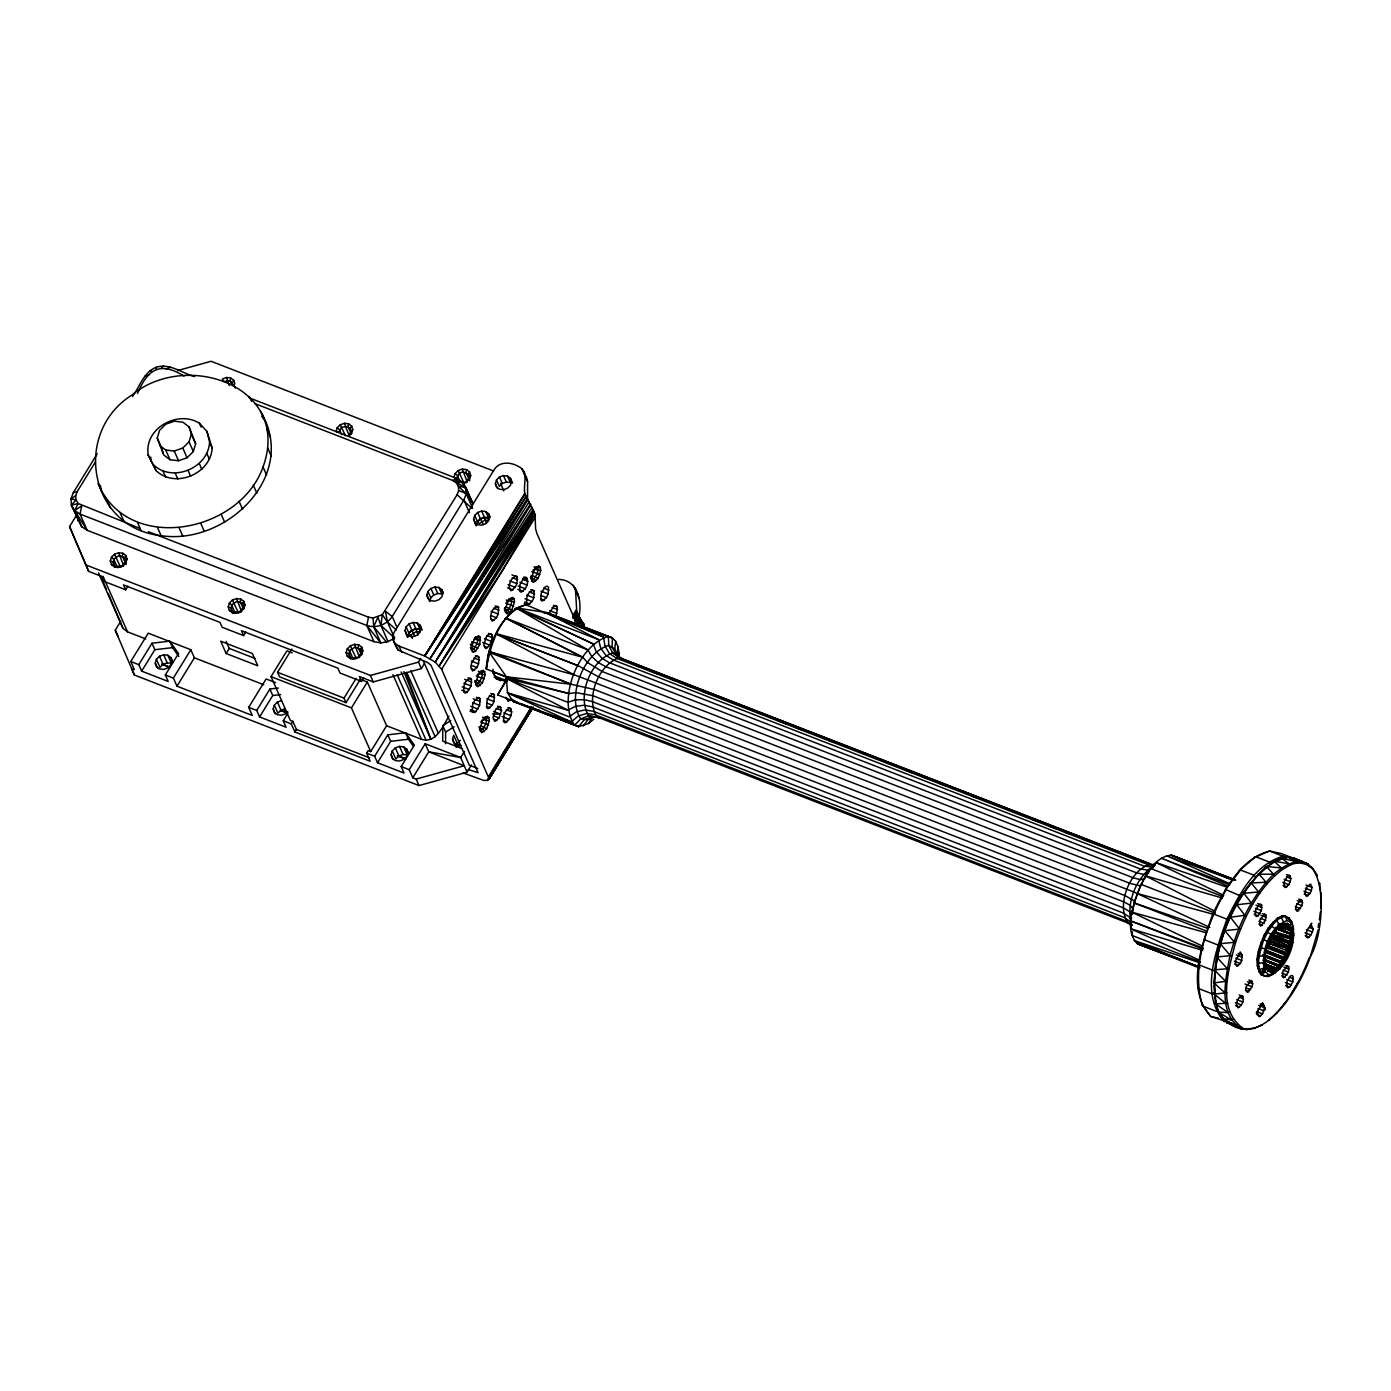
<?xml version="1.0" encoding="UTF-8"?>
<svg xmlns="http://www.w3.org/2000/svg" width="1391" height="1391" viewBox="0 0 1391 1391"><rect width="100%" height="100%" fill="white"/><g stroke="black" fill="none" stroke-linecap="round" stroke-linejoin="round"><path stroke-width="1.5" d="M148.246 455.031C143.69 428.602 177.7 409.563 199.4 423.212L206.946 431.436L212.162 447.989C210.806 474.018 174.918 488.902 156.018 470.541L148.246 455.031L156.018 470.541M150.819 460.856L150.819 457.1M450.754 720.625L442.755 725.598L442.703 741.107L461.603 748.445M445.572 743.716L445.624 732.083L442.755 725.598M393.201 640.121L395.34 643.668L398.956 646.033L424.69 656.013L524.703 493.457L526.215 497.317C520.843 488.015 530.667 472.158 518.582 466.559C510.897 461.934 499.543 461.134 494.188 469.636L394.47 631.723C390.68 637.947 394.922 644.711 398.191 650.136L427.541 662.499L430.949 665.159L478.069 772.683L468.193 769.519M524.024 471.601L527.606 481.703L527.554 499.925L524.703 493.457M557.982 579.421C577.543 579.247 582.36 601.016 578.969 616.509L584.081 624.611L581.699 628.176M1288.709 925.067C1284.415 922.389 1292.343 926.51 1285.962 925.38L1287.388 923.468L1282.154 924.441L1276.625 928.84L1268.644 941.811L1265.375 951.479L1271.93 935.847L1275.79 930.127L1283.876 923.659L1287.388 923.468L1290.135 925.398C1296.029 941.69 1287.405 964.589 1271.548 971.961L1268.331 971.231L1265.706 966.797L1268.331 971.231L1271.548 971.961L1274.121 970.344L1274.121 967.614L1276.729 968.727L1279.459 967.145L1282.502 962.259L1281.911 958.886L1265.288 951.114L1284.815 958.364L1287.353 953.357L1286.136 950.227L1268.522 943.394L1269.792 941.185L1289.196 948.558L1291.717 941.394L1291.839 929.292L1290.135 925.398L1286.901 923.85L1283.963 924.685L1287.388 923.468L1290.135 925.398L1289.874 929.866L1291.352 930.37L1279.616 925.763M1267.027 946.245L1267.114 943.585M1232.009 1023.411L1210.761 1016.491C1185.323 988.323 1202.085 944.767 1212.813 913.696C1225.349 888.832 1240.442 858.873 1269.618 851.014L1281.389 853.587L1294.778 858.786L1283.006 856.23L1269.618 851.014L1254.021 857.552M1214.882 997.069L1214.221 985.141M1214.326 981.072C1217.681 936.752 1235.834 887.493 1274.052 862.211M1265.375 967.614L1269.287 969.127L1269.183 970.97L1271.548 971.961L1271.6 968.849L1265.723 966.571M1261.046 1025.515L1262.28 1024.802L1255.099 1027.932L1248.405 1028.94L1240.842 1028.558C1217.455 1012.909 1225.627 978.551 1230.061 955.287C1238.146 925.484 1251.57 896.134 1273.773 874.191C1329.744 826.828 1327.71 927.919 1310.461 956.382C1299.663 989.523 1255.343 1062.55 1218.255 1012.092C1204.276 958.121 1229.887 894.291 1273.982 861.22L1288.935 863.724L1289.787 865.324C1300.202 859.829 1313.295 864.993 1317.207 876.069L1316.773 874.643M1242.372 1027.793C1216.238 1008.405 1228.827 968.588 1235.643 942.211L1220.168 943.689M1289.196 948.558L1268.522 943.394L1268.105 945.584L1287.301 953.044L1289.231 948.384L1287.683 945.584L1270.592 937.604L1271.287 935.708L1290.483 943.168L1291.717 941.394L1291.317 939.012L1271.113 934.161L1288.727 940.994L1290.605 943.428L1289.874 948.558L1287.058 955.652L1282.224 962.52L1279.39 962.52L1263.741 956.434M1132.378 914.426L1133.039 908.966L1130.274 905.332L1124.084 901.994L592.983 695.726L576.048 692.631L568.954 693.553L506.376 676.808L486.276 669.001C487.615 646.12 498.082 621.881 516.791 607.971L546.733 612.579L612.405 637.93L612.092 646.519L615.518 653.944L622.525 659.717M1275.669 972.692L1264.384 976.273C1251.83 966.171 1263.202 947.914 1264.054 935.274L1268.157 928.093L1277.373 918.13L1281.789 916.113L1285.667 916.286L1291.404 921.259C1298.22 941.272 1288.118 968.014 1268.244 976.465L1261.133 974.726C1252.648 963.094 1259.185 947.167 1264.054 935.274C1271.426 929.449 1274.695 917.521 1285.423 916.547L1288.901 917.834L1291.404 921.259L1293.734 929.623M1261.133 974.726L1262.872 975.074L1260.507 973.874L1266.175 968.779L1271.478 971.301L1275.356 970.553L1276.921 968.327L1276.764 965.476L1263.063 960.155M1269.635 939.847L1271.339 934.926M1265.619 967.475L1264.436 960.833L1265.567 948.227L1264.436 960.19L1265.619 967.475L1261.359 973.891L1258.629 971.301L1264.784 971.057L1268.209 974.343M575.439 588.184L576.778 612.196L575.3 620.264L583.959 624.611L581.629 627.776M1271.061 937.395L1271.27 935.917L1290.605 943.428M463.133 772.927L483.825 780.455L487.389 780.386L489.145 778.89L441.66 669.314L435.209 662.064L424.69 656.013L527.415 498.621L526.58 499.265L526.128 496.326L534.996 514.253L535.622 529.049L536.978 533.64L574.222 618.073L579.178 623.29L583.959 624.611L573.666 617.117L576.117 610.04L578.969 616.509L576.778 612.196L572.762 617.152M593.766 719.217L588.428 723.546L578.604 726.624L512.931 701.273L507.489 692.874L506.376 676.808L489.423 652.466L571.092 684.25L594.409 689.519L1125.51 895.804L1134.813 901.264C1130.692 914.391 1126.501 932.77 1137.386 943.811L1199.685 968.014M1275.06 928.736L1270.435 925.137L1269.809 928.875L1268.157 928.093L1267.636 932.161L1263.88 939.812L1260.698 943.237L1261.011 947.967L1258.368 951.427L1259.238 956.017L1257.186 959.199L1258.681 963.372L1257.29 965.98L1259.046 966.432L1257.62 967.319L1259.411 969.475L1263.741 968.24L1262.785 971.022L1265.375 967.145L1264.21 969.753C1261.063 951.861 1268.922 927.084 1287.144 920.581L1290.274 921.746L1292.517 924.841M1291.074 932.857L1291.352 929.188L1292.343 931.97M1229.766 1012.057L1228.044 1012.596L1215.612 1003.902C1209.405 954.035 1230.392 901.038 1266.384 866.454L1281.459 867.949L1282.415 869.479C1258.925 887.215 1245.397 914.965 1235.695 942.055L1234.008 941.742L1224.567 930.353M1319.381 919.816L1320.372 912.009M1320.72 907.923L1320.859 892.639L1321.241 893.822M582.186 627.271L612.405 637.93L615.622 641.251L614.752 649.267L617.795 656.309M1265.549 951.514L1264.819 964.572M612.405 637.93L608.371 636.522C578.552 644.572 556.817 699.517 574.57 725.215L580.725 718.886L588.671 715.878L599.434 717.756L588.671 715.878C576.587 695.709 590.549 660.412 612.666 652.953L621.951 658.639L1151.035 864.141M1275.547 931.344C1279.755 935.082 1292.256 933.517 1291.717 941.394L1288.918 941.238L1291.404 938.89L1274 932.126L1291.317 939.012L1288.727 940.994M1265.74 967.597L1264.784 971.057L1265.219 967.458L1266.975 969.527L1266.175 968.779M1265.462 951.687L1264.436 960.19L1264.732 955.739M1279.39 962.52L1279.755 965.528L1264.384 959.564L1279.755 965.684L1264.263 959.79L1279.668 965.928L1276.764 965.476L1279.459 967.145L1282.224 962.52L1262.889 955.078L1282.346 962.468L1279.459 967.145L1276.921 968.327L1263.48 963.111M1318.112 927.258L1318.738 923.537M615.622 641.251L617.847 646.328L617.256 657.126M1132.552 931.831L1131.926 935.413L1200.277 961.963M1268.957 941.064L1266.21 949.792M578.152 665.715L495.7 633.757L578.152 665.715L599.121 677.156L1130.222 883.441L1140.672 885.893C1146.497 873.131 1155.643 856.786 1171.17 855.117L1235.504 880.068L1171.17 855.117L1233.069 879.46M1289.874 948.558L1269.931 940.664L1289.874 948.558L1287.301 953.044L1289.022 948.801L1269.896 940.907L1270.07 938.734L1287.683 945.584L1290.448 943.828L1271.93 935.847C1274.086 930.37 1282.502 922.007 1286.901 923.85M1131.787 925.05C1125.284 903.872 1135.96 876.626 1154.93 865.254L1147.245 864.35L616.143 658.082L609.328 653.353L604.859 645.807L603.694 637.095L525.815 604.737C499.821 613.257 490.484 644.572 486.276 669.001L488.954 651.197L571.092 684.25L506.376 676.808M122.877 553.253L125.92 555.583L127.033 559.112L125.903 562.903L122.825 565.946L118.635 567.424L114.462 566.937L111.402 564.607L110.289 561.077L111.419 557.287L114.497 554.244L118.687 552.766L122.877 553.253L122.321 555.948L126.094 564.52M230.68 377.987L233.74 380.317L234.853 383.846L233.305 385.133L230.141 380.699L223.777 381.447L222.317 378.978L226.507 377.5L230.68 377.987L230.141 380.699L231.654 384.125M240.782 599.052L243.842 601.381L244.955 604.911L243.825 608.702L240.747 611.744L236.557 613.222L232.384 612.736L229.324 610.406L228.211 606.876L229.341 603.085L232.419 600.043L236.609 598.565L240.782 599.052L240.243 601.747L243.269 608.615M348.602 423.786L351.662 426.115L352.775 429.645L351.627 433.436L348.567 436.478L351.21 430.932L348.063 426.498L341.699 427.246L338.5 432.427L336.031 431.61L337.161 427.819L340.239 424.777L344.429 423.299L348.602 423.786L348.063 426.498L351.088 433.349M358.704 644.85L361.764 647.18L362.877 650.71L361.747 654.5L358.669 657.543L354.479 659.021L350.289 658.534L347.246 656.204L346.133 652.675L347.263 648.884L350.341 645.841L354.531 644.363L358.704 644.85L358.165 647.563L361.191 654.413M254.727 403.546L452.631 480.417L456.196 482.729L458.369 486.276L458.682 490.484L457.117 494.709L382.316 614.718L387.428 621.864L394.575 638.069L388.054 641.634L380.821 642.903L373.953 641.668L366.807 625.481L368.493 617.187L148.368 531.692M457.274 480.921L456.422 478.226L453.953 477.426L455.083 473.618L458.161 470.575L462.351 469.097L466.524 469.602L465.985 472.297L469.758 480.869M471.792 650.918L471.393 647.806L474.07 639.704L478.678 635.965L480.208 637.234L479.773 644.433L475.566 651.284L473.323 652.188L471.062 648.589L473.323 652.188M471.062 685.937L471.462 679.26L470.054 678.078L465.776 681.538L464.072 685.259L463.672 691.918L465.081 693.101L467.167 692.266L471.062 685.937L463.916 683.155M478.556 663.855L478.956 657.178L477.548 656.013L475.461 656.848L471.566 663.177L470.801 666.967L472.592 671.018L476.852 667.558L478.556 663.855L471.41 661.073M475.878 682.233L478.556 674.113L483.164 670.392L484.694 671.662L485.094 674.757L482.416 682.859L477.809 686.598L476.278 685.328L475.253 680.651L476.278 685.328M486.294 637.078L488.484 634.452L490.554 633.618L491.979 634.8L492.344 637.669L489.858 645.181L485.598 648.641L483.807 644.589L486.467 636.869M479.634 705.359L480.034 698.699L478.608 697.517L474.348 700.977L472.644 704.681L472.245 711.357L473.653 712.522L475.739 711.688L479.634 705.359L472.488 702.594M498.187 614.022L498.604 607.345L497.178 606.18L492.918 609.641L491.214 613.344L490.432 617.135L492.223 621.186L496.483 617.726L498.187 614.022L491.04 611.24M480.104 728.188L482.781 720.086L487.389 716.348L488.919 717.617L489.319 720.712L486.641 728.832L482.034 732.553L480.504 731.283L479.46 726.606L480.504 731.283M505.281 609.397L507.958 601.295L512.566 597.556L514.096 598.825L514.496 601.938L511.818 610.04L507.211 613.779L505.681 612.509L504.655 607.832L505.681 612.509M516.896 583.629L517.296 576.952L515.87 575.787L511.61 579.247L509.906 582.951L509.123 586.741L510.914 590.792L515.192 587.332L516.896 583.629L509.749 580.847M493.979 701.499L494.379 694.822L492.97 693.657L488.693 697.117L486.989 700.821L486.589 707.497L487.998 708.662L492.275 705.202L493.979 701.499L486.833 698.717M501.542 710.436L499.073 717.947L494.796 721.407L493.023 717.356L495.492 709.845L499.769 706.385L501.542 710.436L496.187 708.349M527.033 585.055L527.798 581.264L526.024 577.213L523.938 578.047L520.043 584.376L519.643 591.053L521.051 592.218L525.329 588.758L527.033 585.055L519.886 582.273M531.518 577.891L534.196 569.788L538.804 566.05L540.334 567.319L540.734 570.414L538.056 578.517L533.449 582.255L531.918 580.986L530.875 576.309L531.918 580.986M533.831 597.782L534.231 591.105L532.823 589.94L528.563 593.401L526.841 597.104L526.441 603.781L527.867 604.946L532.127 601.486L533.831 597.782L526.685 595.018M510.914 715.652L511.697 711.862L509.906 707.81L505.646 711.27L503.942 714.974L503.525 721.651L504.95 722.833L509.21 719.373L510.914 715.652L503.768 712.888M548.176 593.922L548.576 587.245L547.167 586.08L545.098 586.915L541.203 593.244L540.786 599.921L542.212 601.086L546.472 597.626L548.176 593.922L541.029 591.14M555.044 617.065L556.748 613.361L557.148 606.685L555.739 605.502L553.653 606.337L549.758 612.666M1240.894 954.017L1239.19 954.713L1236.008 959.894L1235.364 963.024L1236.825 966.328L1240.337 963.494L1241.728 960.451L1242.059 954.991L1240.077 951.983L1241.015 954.122M1242.806 1001.972L1243.432 998.86L1241.972 995.539L1238.477 998.373L1237.068 1001.416L1236.443 1004.528L1237.903 1007.849L1241.398 1005.015L1242.806 1001.972L1236.79 999.625M1261.376 910.618L1261.689 905.158L1260.542 904.185L1258.838 904.88L1255.638 910.062L1255.308 915.539L1256.473 916.495L1258.177 915.817L1261.376 910.618L1255.36 908.288M1252.074 986.758L1252.7 983.733L1251.274 980.481L1246.492 986.219L1245.867 989.262L1247.31 992.496L1252.074 986.758L1245.032 984.028M1265.584 920.338L1265.897 915L1264.767 914.061L1259.985 919.799L1259.672 925.119L1260.802 926.076L1265.584 920.338L1260.298 918.286M1265.706 966.797L1264.784 971.057M1263.237 1004.493L1262.611 1003.067L1258.229 1010.283L1257.586 1013.396L1259.046 1016.717L1262.559 1013.883L1264.593 1007.727L1262.611 1003.067L1261.237 1005.31M1290.205 881.668L1290.848 878.538L1289.37 875.217L1287.666 875.913L1284.484 881.094L1284.154 886.571L1285.301 887.545L1288.814 884.693L1290.205 881.668L1284.189 879.321M1288.431 972.153L1288.762 966.815L1287.631 965.876L1282.85 971.596L1282.519 976.934L1283.65 977.89L1288.431 972.153L1283.145 970.101M1301.941 905.715L1302.55 902.672L1301.124 899.438L1296.342 905.176L1295.734 908.219L1297.16 911.453L1301.941 905.715L1296.655 903.663M1292.795 981.872L1293.126 976.395L1291.961 975.439L1290.257 976.117L1287.058 981.316L1286.727 986.775L1287.892 987.749L1289.596 987.054L1292.795 981.872L1286.779 979.542M1311.348 890.536L1311.991 887.406L1310.531 884.085L1307.018 886.936L1305.627 889.979L1304.984 893.092L1306.462 896.413L1309.957 893.561L1311.348 890.536L1305.349 888.188M1312.426 932.04L1313.052 928.927L1311.591 925.606L1308.096 928.44L1306.688 931.483L1306.375 936.943L1307.523 937.917L1309.227 937.221L1312.426 932.04L1306.41 929.692M1272 925.589L1272.695 922.233L1276.642 920.564L1277.373 918.13L1281.233 917.469L1281.789 916.113L1285.667 916.286M1133.474 907.054L1134.361 903.194M510.653 698.612L517.8 702.716L497.7 694.909L505.941 680.199M153.445 464.716C172.345 483.077 208.233 468.193 209.589 442.164L206.946 431.436M97.979 483.39C128.042 554.626 239.652 533.17 263.038 466.993C292.18 386.194 186.411 349.732 131.832 395.079C72.28 432.653 88.92 528.041 161.13 535.674C226.072 545.602 299.152 475.496 260.552 411.406M618.073 656.952L619.03 652.953L617.847 646.328M1198.938 959.964L1130.761 928.788L1131.718 924.789M1310.357 956.625L1318.216 929.779M1279.72 923.972L1287.544 927.015L1289.022 925.119M1287.91 918.077L1288.901 917.834L1290.622 923.085L1291.404 921.259M157.253 438.113L159.565 430.375L165.825 424.185L174.344 421.177L182.864 422.169L189.089 426.898L195.644 443.816L193.332 451.536L187.072 457.743L178.535 460.734L170.015 459.743L163.79 455.013L157.253 438.113L160.678 445.885M114.462 566.937L122.286 565.598L127.033 559.112M159.513 445.294L165.738 450.023L174.258 451.032L182.777 448.024L189.037 441.834L191.349 434.096L189.089 426.898M170.919 657.578L172.032 661.125L170.884 664.915L167.824 667.958L163.634 669.436L159.443 668.932L156.401 666.619L155.288 663.09L156.418 659.299L159.496 656.256L163.686 654.778L167.859 655.265L170.919 657.578L173.058 662.446M232.384 612.736L240.208 611.397L244.955 604.911M285.746 713.757L281.556 715.235L277.365 714.748L274.305 712.418L273.21 708.888L274.34 705.098L277.418 702.055L281.608 700.577M350.289 658.534L358.13 657.195L362.877 650.71M407.528 637.13L405.024 630.488L406.12 626.837L409.076 623.916L413.11 622.49L417.144 622.959L420.082 625.202L422.221 630.053M417.144 622.959L419.995 629.445L415.961 628.958L411.927 630.384L408.971 633.322L407.876 636.974L405.024 630.488M456.422 478.226L459.621 473.044L462.803 471.914L468.298 474.053L469.81 477.478M441.886 589.732L442.964 593.14L441.869 596.791L438.913 599.73L434.879 601.138L430.845 600.669L427.906 598.443L426.846 595.035L427.924 591.384L430.897 588.445L434.931 587.037L438.947 587.506L441.886 589.732L443.312 592.983M438.947 587.506L441.799 593.974L437.782 593.505L433.749 594.931L430.793 597.852L429.697 601.521L426.846 595.035M462.768 483.042L465.95 481.929L470.697 475.444L469.584 471.914L466.524 469.602M465.95 481.929L469.549 479.234L470.697 475.444M406.763 749.193L407.859 752.722L406.728 756.513L403.651 759.556L399.478 761.033L395.287 760.547L392.227 758.217L391.132 754.687L392.262 750.897L395.34 747.854L399.513 746.376L403.703 746.863L406.763 749.193L408.189 752.427M476.07 525.694L473.583 519.052L474.679 515.4L477.635 512.462L481.669 511.053L485.685 511.523L488.624 513.748L490.067 517M485.685 511.523L488.554 517.991L484.52 517.522L480.486 518.947L477.53 521.868L476.435 525.537L473.583 519.052M510.445 478.295L511.505 481.703L510.427 485.355L507.454 488.293L503.42 489.702L499.404 489.232L496.465 487.006L495.387 483.599L496.483 479.947L499.439 477.009L503.472 475.6L507.506 476.07L510.445 478.295L512.584 483.164M460.908 745.35L456.735 744.863L453.675 742.551L452.562 739.021L453.692 735.213L457.274 743.316L456.126 747.106M456.439 747.071L457.535 743.42L458.96 746.654M1278.155 923.902L1288.64 929.518L1290.448 927.536L1282.728 924.58L1290.448 927.536L1291.839 929.292L1292.378 934.787L1291.283 938.403L1274 931.692M1289.144 948.123L1290.448 943.828L1271.113 936.473L1270.592 937.604L1290.448 943.828M1265.219 955.234L1282.502 961.946L1284.815 958.364L1265.619 950.766L1269.687 941.429L1289.022 948.801L1286.136 950.227M1203.059 949.027L1130.692 920.929L1131.665 917.817M580.534 627.063L582.586 623.707L574.518 620.577L583.368 624.229L577.23 621.638L578.812 620.786L577.63 613.9L580.36 619.204L576.778 612.196M1206.258 930.962L1133.891 902.846L1140.95 884.311L1215.334 913.192M1134.813 901.264L1139.838 887.771M1269.27 942.837L1270.47 939.203M1265.045 967.354L1262.785 971.022M1222.48 898.064L1145.575 875.878L1140.672 885.893M97.196 453.831L73.323 492.657L70.976 498.952L71.428 505.229L81.739 526.754L87.181 530.301L373.953 641.668M140.3 528.545L78.157 503.49L76.001 499.943L75.67 495.718L77.253 491.51L95.44 461.916M75.67 495.718L70.976 498.952L76.001 499.943L71.428 505.229L74.627 510.549L80.052 514.096L366.807 625.481C376.161 628.61 386.75 624.611 392.227 616.526L463.899 500.03L466.246 493.735L465.794 487.459L462.594 482.155L457.17 478.591L249.163 397.791M1201.824 945.776L1131.752 912.148L1133.039 908.966M1276.19 929.327L1273.86 932.318L1273.86 931.292M1269.774 1019.62L1268.644 1020.281C1287.683 1003.833 1300.098 981.159 1309.14 957.999M1283.476 962.033L1282.328 961.077L1284.815 958.364L1265.375 951.479L1268.522 943.394M496.535 633.74L582.777 657.282L505.994 618.334L504.846 618.873L506.133 618.213L582.777 657.282L587.524 662.568L602.199 671.54L1133.3 877.825L1140.081 879.599L1144.497 878.903L1150.67 868.506L1223.037 896.621M1267.062 945.967L1268.644 941.811M1266.575 947.88L1287.058 955.652L1287.231 953.617L1267.897 946.106L1265.74 950.522L1285.075 958.034M1227.453 887.336L1156.008 862.524L1153.156 867.828L1147.488 870.123L1140.255 868.923L609.154 662.638L601.903 658.204L596.165 651.492L593.209 643.929L516.791 607.971L525.815 604.737M1276.173 928.684L1291.683 934.439L1291.317 930.683L1277.825 925.345L1291.317 930.683L1292.378 934.787L1289.248 936.665L1292.378 934.787L1276.086 928.753M531.866 708.784L489.145 778.89L533.17 707.254L489.145 778.89L531.64 707.028M489.597 776.682L487.389 780.386L489.615 776.647M525.868 717.808L491.927 773.031L499.456 760.042M491.84 772.909L500.743 757.991M502.968 754.252L506.289 748.654M125.92 555.583L124.634 557.721L125.486 560.399M232.453 382.455L233.74 380.317M243.842 601.381L242.556 603.52L243.408 606.198M350.376 428.254L351.662 426.115M361.764 647.18L360.478 649.319L361.33 651.996M469.584 471.914L468.298 474.053L469.132 476.73M1309.887 926.284L1311.765 923.155L1309.713 926.51M491.892 772.979L500.882 758.199M503.142 754.496L507.628 747.089M509.888 743.403L513.262 737.839M516.635 732.292L518.878 728.606M528.997 711.949L531.24 708.245M1268.314 944.489L1268.018 945.845L1287.353 953.357M489.145 778.89L531.936 708.906M528.128 714.122L531.518 708.61M132.475 396.505C139.882 386.542 143.638 372.127 156.227 367.276C169.789 362.86 182.099 373.24 194.653 376.613M137.535 393.497C147.742 368.893 160.261 361.243 184.047 376.092M127.868 586.185L125.659 589.767L104.221 581.455L102.082 576.587L88.676 571.388L69.55 526.58L77.183 514.166M471.549 764.894L467.046 772.214L419.004 785.567L134.388 675.018L115.262 630.21L120.826 621.168M134.388 675.018L131.519 668.532L134.336 669.627L130.771 661.525L148.211 633.166L190.828 649.719L194.392 657.821L263.768 684.755M138.804 664.655L151.984 643.233L169.702 641.147L178.517 653.544L165.338 674.965L168.189 681.434L141.656 671.14L138.804 664.655L130.771 661.525M141.656 671.14L154.836 649.719L172.554 647.632L178.848 656.482M275.574 682.633L266.133 678.964L248.693 707.341L252.258 715.426L176.953 686.18L173.371 678.078L190.828 649.719M176.953 686.18L194.392 657.821M226.142 653.509L220.717 641.199L252.345 653.474L257.77 665.785L226.142 653.509L229.254 648.432L226.159 641.407M125.659 589.767L123.521 584.915L219.987 622.386L222.143 627.254L243.581 635.583L245.79 631.983M369.763 757.921L296.422 729.44L292.858 721.355L290.319 720.364L271.036 676.652L286.929 650.814L292.145 652.848M448.876 716.295C442.86 725.911 436.235 743.976 421.438 739.282L386.611 725.754L367.328 682.042L360.356 679.33L346.011 702.629L279.556 676.826L277.557 672.288L291.884 648.988M287.659 713.618L283.26 720.764L286.111 727.232L259.578 716.939L256.726 710.453L269.906 689.032L278.409 688.041M259.578 716.939L272.758 695.517L280.634 694.578M386.611 725.754L370.719 751.592L368.163 750.601L366.615 753.14L370.18 761.225L294.875 731.979L291.293 723.876L292.858 721.355M294.875 731.979L296.422 729.44M346.011 702.629L344.012 698.108L356.148 678.391M243.581 635.583L241.443 630.714L337.909 668.184L340.065 673.053L361.504 681.381L363.694 677.8M370.719 751.592L351.436 707.88L367.328 682.042M85.825 564.902L370.441 675.452L418.482 662.116L420.743 658.447M361.504 681.381L359.347 676.513L373.292 681.938L421.351 668.584L424.464 663.524M374.648 756.252L387.828 734.831L405.546 732.744L414.362 745.141L401.182 766.563L404.033 773.048L377.5 762.737L374.648 756.252L366.615 753.14M377.5 762.737L390.68 741.316L408.398 739.23L413.44 746.306M441.66 669.314L535.465 516.843M425.194 743.733L428.758 751.818L464.194 765.745L416.135 779.082L412.797 777.778L409.215 769.692L425.194 743.733L460.699 757.521L467.046 772.214M412.797 777.778L428.758 751.818L460.699 757.521L464.438 751.436M497.7 694.909L506.741 680.216M572.709 615.587L575.944 610.545L579.299 617.221M488.797 776.178L531.432 706.889M1258.368 1009.97L1256.299 1013.326L1258.229 1010.283M534.387 512.236L439.278 665.82L502.499 570.414L534.996 514.253L439.278 665.82L533.814 510.793L435.209 662.064L530.84 504.637L430.097 658.621L527.954 499.56L424.69 656.013L525.033 494.17L527.398 500.447M572.588 617.674L574.883 613.987L581.907 621.707L575.039 613.501M532.162 507.106L435.209 662.064L533.205 509.28M588.428 723.546L592.201 717.513L587.941 719.599L580.725 718.886C566.259 696.508 583.507 652.988 608.754 645.354L614.752 649.267L618.004 656.691M529.206 501.734L430.097 658.621L530.51 504.011M1269.287 969.127L1271.548 971.961L1273.826 970.501L1264.21 966.745L1274.034 970.501L1264.523 966.554L1275.356 970.553L1276.608 968.727L1264.558 963.963M583.298 726.05L587.941 719.599L593.122 717.252M1291.144 930.249L1291.839 929.292L1288.64 929.518M1268.801 975.091L1272.678 974.43L1279.616 967.406M1270.887 937.151L1271.93 935.847L1271.27 936.456M517.8 702.716L512.931 701.273L578.604 726.624L584.064 720.051L591.54 716.887M1264.384 976.273L1268.244 976.465L1271.687 974.517M161.269 368.215L163.512 365.972M167.859 655.265L171.423 663.368L167.25 662.864L163.06 664.342L159.982 667.384L156.418 659.299M507.506 476.07L510.358 482.538L506.341 482.068L502.307 483.494L499.334 486.415L496.483 479.947M285.172 708.68L280.982 710.14L277.904 713.183L274.34 705.098M480.33 518.721L477.252 521.764L479.46 523.503L484.972 520.078L488.154 520.443L488.71 517.748L484.52 517.261L480.33 518.721L483.303 524.616M410.919 634.939L416.431 631.514L419.595 631.879L420.152 629.184L415.961 628.697L411.788 630.175L408.711 633.218L412.431 638.365M403.703 746.863L407.267 754.965L403.094 754.478L398.904 755.939L395.826 758.982L392.262 750.897M457.274 743.316L460.334 740.273M1284.415 923.746L1282.224 924.424M1279.894 925.937L1276.625 928.84L1279.268 926.336M512.931 701.273L571.371 721.894L578.065 716.139L586.393 713.531L594.6 714.609L1125.684 920.894L1131.996 925.432M351.21 430.932L352.775 429.645M1267.462 969.805L1271.548 971.961L1267.375 969.753L1268.853 970.848M1286.762 923.885L1284.797 923.694M445.624 732.083L454.161 726.763M1288.97 925.328L1290.135 925.398L1287.544 927.015L1290.187 927.206M1284.971 858.056L1279.929 858.803L1288.066 857.012L1294.186 858.177L1308.183 863.933L1308.757 865.515M1268.644 1020.281L1269.879 1019.533M1281.65 924.963L1283.876 923.659L1281.72 924.911M593.209 643.929L516.409 608.11L514.913 608.98L522.651 605.78M536.561 566.954L534.7 568.015L538.804 566.05M510.323 598.46L508.48 599.521L512.566 597.556M476.435 636.869L474.592 637.93L478.678 635.965M480.921 671.279L479.078 672.34L483.164 670.392M485.146 717.252L483.286 718.312L487.389 716.348M1265.254 867.115L1266.384 866.454L1274.834 875.635M1279.929 858.803L1281.285 858.038L1296.012 861.62L1296.742 863.237M1253.743 1028.697L1255.099 1027.932M1282.415 869.479L1289.787 865.324M1286.623 857.795L1288.066 857.012L1302.48 861.69L1303.124 863.307M1248.405 1028.94L1246.962 1029.723L1226.845 1022.802L1217.821 1010.666L1218.255 1012.092L1231.261 1019.881L1232.93 1019.238M1257.638 874.191L1273.773 874.191L1274.695 875.774M1276.364 1013.083L1277.39 1012.544M1277.338 970.327L1279.859 969.005M571.371 721.894L507.489 692.874L567.963 710.192L575.231 706.437L583.977 705.22L592.323 706.819L1123.406 913.087L1129.562 917.138L1131.335 920.894M1239.294 870.644L1255.534 856.682L1268.94 861.881L1270.105 863.794M1292.656 858.942L1294.186 858.177L1302.48 861.69M1264.036 961.025L1264.749 964.224L1264.436 960.833M1274.486 930.753L1275.79 930.127L1273.86 932.318L1291.317 939.012M1226.132 1020.768L1224.167 1021.707C1199.616 992.913 1216.047 950.453 1226.984 919.034C1239.468 894.135 1254.265 864.733 1283.006 856.23L1283.928 858.247L1278.016 860.629M1250.109 882.989L1266.071 882.277L1267.253 883.598M1284.015 1004.163L1284.919 1003.746M1226.845 1022.802L1235.573 1025.254L1237.173 1024.541M1154.443 865.637L1151.296 867.028L1143.819 866.019L612.736 659.751L605.694 655.126L600.616 647.893L598.565 639.599L545.915 612.544M1288.24 926.18L1290.135 925.398M1261.359 973.891L1265.48 972.205M165.859 369.032L170.415 367.207M457.17 478.591L452.631 480.417L462.594 482.155L472.227 502.429L465.794 487.459L456.196 482.729L462.594 482.155L468.958 496.535M161.773 664.168L169.511 667.437M531.188 578.673L534.04 578.952L537.239 573.753L537.882 570.64L536.404 567.319M504.95 610.18L507.819 610.458L511.019 605.276L511.645 602.147L510.184 598.843M472.227 649.545L473.931 648.867L477.13 643.668L477.756 640.555L476.296 637.234M475.548 683.016L478.417 683.294L481.616 678.095L482.242 674.983L480.782 671.662M508.254 701.047L505.994 697.447L508.254 701.047L510.497 700.142M479.773 728.971L482.642 729.249L485.824 724.05L486.467 720.938L484.99 717.617M1261.411 1005.084L1263.115 1004.406M462.299 483.755L467.341 482.208L462.351 469.097M540.334 567.319L537.569 568.293L533.988 566.885M511.349 599.799L514.096 598.825M477.461 638.208L480.208 637.234M484.694 671.662L481.929 672.618L478.348 671.227M488.919 717.617L486.155 718.591L482.573 717.182M1265.862 950.262L1285.058 957.721L1284.189 954.73L1287.127 953.722L1267.897 946.106M1242.858 893.3L1258.542 891.996L1259.829 893.178M1291.37 993.713L1298.255 982.011M1148.723 872.783L1143.698 874.365L1136.69 872.905L605.607 666.619L598.113 662.446L591.749 656.448L587.871 649.91L516.409 608.11M144.977 376.161L148.924 374.996M73.323 492.657L77.253 491.51M350.358 433.818L351.627 433.436M124.616 563.285L125.903 562.903M468.28 479.617L469.549 479.234M242.538 609.084L243.825 608.702M532.909 570.154L534.196 569.788M506.689 601.677L507.958 601.295M360.46 654.883L361.747 654.5M477.287 674.496L478.556 674.113M481.495 720.451L482.781 720.086M1225.088 889.997L1240.546 870.001L1253.934 875.217L1255.378 876.886M177.648 370.562L211.084 361.277L493.683 471.045M1215.212 1002.598L1215.612 1003.902L1227.749 1003.137M496.274 678.738L493.266 672.931L496.274 678.738L500.099 680.529L504.829 679.556M1213.995 993.244L1211.804 993.678L1198.399 988.479L1197.912 987.001M1216.812 956.956L1231.748 955.565M1284.815 958.364L1281.911 958.886L1264.297 952.053M368.493 617.187L373.101 618.004L382.316 614.718L380.908 625.428L388.054 641.634M1214.604 969.805L1228.948 968.658M1225.123 930.614L1240.529 928.979M1213.787 992.913L1214.169 994.096L1226.932 992.757M1236.06 904.828L1251.413 903.107L1252.787 904.133M1258.681 963.372L1263.08 962.728M1229.922 917.295L1244.823 915.313L1246.301 916.165M1213.578 981.89L1213.96 982.898L1227.331 981.159M1154.304 864.42C1130.9 863.376 1112.417 910.705 1131.039 925.45M540.734 570.414L534.283 569.249M514.496 601.938L506.254 600.06M480.608 640.329L474.175 639.165M485.094 674.757L478.643 673.592M489.319 720.712L482.868 719.547M111.402 564.607L115.94 566.346M229.324 610.406L233.862 612.144M347.246 656.204L351.767 657.943M1214.604 970.935L1198.52 964.693M1259.238 956.017L1263.567 956.121M492.484 713.948L500.777 714.226L493.631 711.462M1209.84 927.397L1133.995 892.048L588.41 680.129L574.205 674.844L489.562 651.788M1218.255 1012.092L1228.044 1012.596M1221.524 1016.925L1222.028 1018.455L1231.261 1019.881M1212.813 913.696L1228.896 919.938M1219.733 945.671L1203.667 939.429M1261.011 947.967L1265.167 948.871M1218.603 1018.212L1210.761 1016.491L1201.894 1004.163M567.963 710.192L506.254 678.391L568.954 693.553M149.689 370.893L152.054 371.501M1277.564 927.067L1291.317 930.683L1289.231 932.787L1275.53 927.467M1137.003 893.439L1212.969 914.183M1131.752 912.148L1205.858 932.648M1308.183 863.933L1299.455 861.481L1294.186 858.177M539.899 574.518L531.849 571.666M513.662 606.041L505.629 603.172M479.773 644.433L471.74 641.581M484.259 678.86L476.226 676.009M488.484 724.815L480.434 721.964M1130.761 928.788L1202.693 950.349M574.309 615.674L582.968 623.168L578.552 618.699L573.666 617.117L573.144 618.073L583.994 624.611L575.3 620.264M110.289 561.077L112.775 561.894L115.036 567.041M228.211 606.876L230.697 607.693L232.958 612.84M346.133 652.675L348.619 653.492L350.88 658.639M1263.828 956.365L1282.224 962.52L1263.011 954.956M1199.842 962.798L1134.169 940.49L1199.911 967.51M1133.891 902.846L1207.301 928.197M621.951 658.639L612.666 652.953L608.754 645.354L608.371 636.522L546.733 612.579L603.694 637.095M1127.823 923.102L1130.518 924.041L596.739 716.817C585.385 697.865 598.495 664.707 619.273 657.7L1150.357 863.985M1141.402 945.219L1137.386 943.811L1198.364 966.536L1141.402 945.219L1181.898 959.912M519.851 703.446L540.317 710.749M1232.878 880.051L1166.493 855.691L1229.974 883.772M1130.692 920.929L1203.215 948.14M1287.127 953.722L1267.775 946.332L1284.954 954.469M1264.436 966.641L1274.121 970.344L1264.384 966.728M1263.776 960.016L1279.459 967.145L1279.442 966.032L1263.984 960.051L1279.668 965.928M516.791 607.971L598.565 639.599M1269.896 940.907L1289.231 948.384M493.701 715.878L499.073 717.947M532.249 575.405L538.056 578.517M530.458 577.561L534.04 578.952L535.691 581.351M1286.519 874.626L1290.535 876.191M511.94 574.883L517.296 576.952M522.442 579.178L527.798 581.264L523.051 578.239M543.603 588.045L548.958 590.132M1286.831 876.991L1290.848 878.538M1305.975 885.076L1311.991 887.406M512.305 577.752L517.661 579.821M530.667 589.732L534.231 591.105M1282.798 882.363L1288.814 884.693M518.182 585.994L525.329 588.758M1303.941 891.231L1309.957 893.561M541.116 595.557L546.472 597.626M529.241 591.905L534.613 593.992M508.028 584.568L515.192 587.332M1283.006 885.302L1287.005 886.849M1304.149 894.17L1308.166 895.717M517.782 589.297L523.138 591.384M540.716 598.86L544.281 600.251M553.583 605.294L557.148 606.685M507.628 587.871L513.001 589.958M552.157 607.467L557.53 609.554M1298.742 899.021L1302.254 900.377M524.981 598.721L532.127 601.486M1297.264 900.62L1302.55 902.672M549.601 610.579L556.748 613.361M524.581 602.042L529.936 604.111M575.613 621.916L579.178 623.29M524.285 603.572L527.867 604.946M1295.282 906.636L1300.568 908.688M1295.299 909.418L1298.829 910.775M1229.696 884.728L1161.363 858.195L1228.201 886.189M506.028 606.911L511.818 610.04M504.238 609.067L507.819 610.458L509.454 612.875M495.022 605.954L498.604 607.345M1257.69 903.594L1261.689 905.158M493.614 608.145L498.969 610.214M1255.986 905.176L1262.002 907.506M634.192 664.776L640.243 667.124M652.362 671.836L658.43 674.183M670.549 678.895L676.6 681.242M684.685 684.372L690.736 686.737M702.855 691.431L708.906 693.796M777.569 720.451L787.671 724.381M795.739 727.51L801.807 729.875M828.045 740.064L834.113 742.411M906.81 770.649L912.861 773.013M920.946 776.143L926.997 778.508M939.116 783.203L945.167 785.55M971.422 795.756L977.49 798.104M1032 819.282L1038.069 821.646M1050.188 826.341L1056.238 828.688M1064.324 831.835L1070.375 834.183M1082.494 838.895L1088.544 841.242M1309.053 927.362L1313.052 928.927M506.133 618.213L587.871 649.91M1262.385 913.626L1265.897 915M1253.952 911.331L1259.968 913.661M491.127 615.639L496.483 617.726M1260.924 915.243L1266.193 917.295M1282.502 924.233L1288.483 926.528M1305.019 932.735L1311.017 935.082M1282.745 924.424L1288.553 926.684M1254.16 914.252L1258.177 915.817M490.727 618.96L494.292 620.351M1305.227 935.674L1309.227 937.221M1278.868 925.711L1291.387 930.562M1258.925 921.242L1264.21 923.294M1276.138 928.058L1291.683 934.213M1258.942 924.024L1262.472 925.398M1274.034 931.866L1291.439 938.629M1271.2 936.195L1290.535 943.707M488.397 633.409L491.979 634.8M486.989 635.583L492.344 637.669M484.433 638.695L491.579 641.46M1267.601 944.228L1268.662 944.645M482.712 642.399L489.858 645.181M484.103 646.415L487.685 647.789M1265.619 950.766L1284.936 958.277M470.332 644.624L477.93 648.449M1263.167 954.748L1282.502 962.259M470.349 647.476L473.931 648.867L475.566 651.284M1285.232 965.441L1288.762 966.815M1283.771 967.058L1289.057 969.11M475.392 655.787L478.956 657.178M1238.06 953.426L1242.059 954.991M1263.341 963.337L1276.886 968.605M1263.08 963.476L1276.608 968.727L1274.121 968.484L1275.356 970.553M473.966 657.978L479.339 660.047M1236.356 955.008L1242.372 957.338M1281.789 973.057L1287.075 975.108M1289.422 977.195L1293.421 978.76M1267.688 969.614L1271.513 971.109M1281.789 975.839L1285.319 977.212M1235.712 958.121L1241.728 960.451M493.353 672.009L507.419 677.469M506.254 678.391L567.893 702.333L575.178 699.916L583.942 699.638L592.288 701.568L1123.372 907.854L1129.527 911.557L1131.283 914.687M1234.321 961.164L1240.337 963.494M471.497 665.472L476.852 667.558M1285.371 982.568L1291.387 984.915M495.248 676.287L507.298 680.964M1234.53 964.085L1238.546 965.65M494.118 677.104L506.185 681.781M471.097 668.793L474.661 670.184M1285.58 985.506L1289.596 987.054M476.609 679.747L482.416 682.859M1248.875 980.064L1252.404 981.42M507.489 692.874L569.128 716.817L576.204 711.931L584.811 709.932L593.105 711.218L1124.189 917.504L1130.396 921.833M467.88 677.869L471.462 679.26M1247.414 981.681L1252.7 983.733M474.818 681.886L478.417 683.294L480.051 685.693M464.681 679.364L471.827 682.129M490.797 693.448L494.379 694.822M1245.432 987.68L1250.718 989.731M489.389 695.622L494.744 697.708M1245.449 990.462L1248.962 991.835M462.212 686.858L469.358 689.64M507.75 707.602L511.314 708.993M461.812 690.179L467.167 692.266M476.452 697.308L480.034 698.699M497.613 706.176L501.177 707.567M506.341 709.775L511.697 711.862M1239.12 994.948L1243.137 996.495M486.902 703.133L492.275 705.202M1260.263 1003.815L1264.28 1005.363M473.253 698.786L480.399 701.568M1239.433 997.295L1243.432 998.86M1258.577 1005.38L1264.593 1007.727L1265.497 1009.623L1264.558 1007.484M486.502 706.437L490.084 707.828M1257.933 1008.492L1263.95 1010.84M502.064 716.591L509.21 719.373M1235.382 1002.668L1241.398 1005.015M470.767 706.298L477.913 709.062M1256.542 1011.535L1262.559 1013.883M503.455 720.608L507.02 721.981M1235.591 1005.606L1239.607 1007.154M1256.751 1014.474L1260.75 1016.021M470.367 709.619L475.739 711.688M493.318 719.182L496.883 720.555M470.088 711.149L473.653 712.522M480.834 725.702L486.641 728.832M479.043 727.858L482.642 729.249L484.277 731.666M229.254 648.432L254.953 658.412M277.557 672.288L344.012 698.108M271.036 676.652L351.436 707.88M98.518 572.883L123.017 628.402L127.537 631.844L145.725 638.904M477.791 768.51L469.306 765.206L423.333 660.951M281.799 709.897L288.059 712.157M162.33 664.133L170.38 667.28M281.225 710.332L287.276 712.679M398.122 755.73L406.189 758.86M280.356 710.488L286.39 712.835M397.235 755.887L405.303 759.017M165.338 674.965L173.371 678.078M248.693 707.341L256.726 710.453M283.26 720.764L291.293 723.876M401.182 766.563L409.215 769.692M523.851 576.987L527.432 578.378M1264.176 966.728L1273.826 970.501L1271.6 968.849M1267.357 969.736L1271.218 971.231L1267.305 969.44M1264.071 959.999L1279.442 966.032M519.765 703.498L578.604 726.624M1291.613 934.561L1276.208 928.458L1292.378 934.787M1175.204 856.526L1229.001 878.643M1277.529 927.936L1291.509 934.022M1267.897 967.997L1273.826 970.501M1232.548 1025.045L1240.842 1028.558M458.682 490.484L466.246 493.735L472.94 503.646L465.794 487.459L458.369 486.276L466.246 493.735L472.61 508.132M1263.88 939.812L1267.757 941.533M495.735 677.174L499.421 678.912L500.099 680.529M1156.008 862.524L1223.663 895.352M1309.122 866.332L1313 868.28L1313.504 869.81M1222.028 1018.455L1235.573 1025.254M1145.575 875.878L1214.152 910.879M496.431 633.966L574.205 674.844M1288.066 857.012L1296.012 861.62M578.621 621.394L583.959 624.611M472.227 643.703L471.393 643.111L471.393 647.806M1267.636 932.161L1271.131 934.648M1288.935 863.724L1281.285 858.038L1272.748 861.933L1273.982 861.22L1281.459 867.949M474.644 522.46L477.582 524.685L481.616 525.155L485.65 523.746L488.606 520.808L489.702 517.156L488.624 513.748M406.102 633.896L409.041 636.139L413.057 636.609L417.091 635.183L420.047 632.244L421.143 628.593L420.082 625.202M1241.172 896.239L1226.08 889.701C1206.971 924.406 1190.835 966.241 1202.45 1005.954L1215.856 1011.153L1217.96 1010.405L1215.769 1000.877M455.083 473.618L457.291 475.357L460.317 482.208M457.117 494.709L472.036 508.515M337.161 427.819L339.369 429.558L341.63 434.688M347.263 648.884L349.471 650.623L353.244 659.178M229.341 603.085L231.549 604.807L235.34 613.379M111.419 557.287L113.627 559.008L117.418 567.58M1214.169 994.096L1225.993 1003.554M543.012 612.005L544.542 613.275M1213.96 982.898L1225.175 993.018M396.383 630.001L387.428 621.864L385.446 611.205L392.227 616.526L396.991 627.324M394.575 638.069L380.908 625.428L377.952 617.135L373.675 626.715L380.821 642.903L366.807 625.481M1215.004 970.64L1225.575 981.264M578.239 617.274L580.638 619.725L577.926 615.657L574.622 614.752L576.43 617.952M1217.247 957.617L1227.227 968.571M1258.664 873.635L1266.071 882.277M1220.655 944.159L1230.061 955.287M386.402 641.929L373.675 626.715L373.101 618.004M1251.013 882.572L1258.542 891.996M1230.548 917.365L1238.981 928.301M1243.658 893.022L1251.413 903.107M1236.773 904.724L1244.823 915.313M261.63 416.17L264.134 419.508M1276.642 920.564L1279.251 924.215M524.737 475.079L526.876 478.087M576.152 591.662L578.291 594.67M1291.683 941.133L1292.778 942.733M469.758 498.326L472.94 503.646M458.161 470.575L464.159 483.32M340.239 424.777L345.49 435.8M411.788 630.175L414.761 636.052M350.341 645.841L356.339 658.586M232.419 600.043L238.417 612.788L241.599 611.657L236.609 598.565M114.497 554.244L120.495 566.989L123.677 565.859L118.687 552.766M1257.62 967.319L1260.246 971.926M1281.233 917.469L1283.371 921.433M521.886 468.593L527.606 481.703M573.301 585.176L579.039 598.286M503.472 475.6L506.341 482.068M499.439 477.009L502.307 483.494M495.387 483.599L497.526 488.45M481.669 511.053L484.52 517.522M486.485 523.503L484.52 517.261M477.635 512.462L480.486 518.947M474.679 515.4L477.53 521.868M463.899 500.03L469.462 512.618M434.931 587.037L437.782 593.505M430.897 588.445L433.749 594.931M427.924 591.384L430.793 597.852M349.419 436.409L344.429 423.299M413.11 622.49L415.961 628.958M417.943 634.939L415.961 628.697M409.076 623.916L411.927 630.384M406.12 626.837L408.971 633.322M418.482 662.116L421.351 668.584M452.562 739.021L455.413 745.489M410.762 670.671L438.391 733.318M398.956 646.033L401.825 652.501M392.905 635.93L394.331 639.165M395.34 643.668L398.191 650.136M406.694 672.27L435.192 736.882M401.164 671.975L430.845 739.264L405.685 672.827M397.217 674.809L426.029 740.116M392.94 674.67L421.438 739.282M405.546 732.744L408.398 739.23M266.776 428.897L270.358 437M249.337 396.435L251.493 401.304M361.99 652.744L360.478 649.319L354.983 647.18L349.471 650.623L349.454 656.169M370.441 675.452L373.292 681.938M416.135 779.082L419.004 785.567M399.513 746.376L403.094 754.478M267.628 447.815L271.193 455.918M359.521 657.474L354.531 644.363M395.34 747.854L398.904 755.939M233.844 384.942L235.27 388.176M387.828 734.831L390.68 741.316M229.237 385.463L226.507 377.5M391.132 754.687L393.27 759.556M263.038 466.993L266.62 475.079M253.301 485.181L256.883 493.283M239.043 501.282L242.608 509.367M209.589 442.164L212.162 447.989M199.4 423.212L201.104 427.089M206.859 453.518L209.432 459.343M191.349 434.096L195.644 443.816M199.261 463.533L201.834 469.376M221.134 514.253L224.716 522.355M189.037 441.834L193.332 451.536M182.777 448.024L187.072 457.743M188.081 470.506L190.654 476.331M244.068 606.945L242.556 603.52L237.061 601.381L231.549 604.807L231.532 610.371M174.258 451.032L178.535 460.734M200.721 523.294L204.303 531.379M277.418 702.055L280.982 710.14M165.738 450.023L170.015 459.743M175.249 473.183L177.822 479.008M269.906 689.032L272.758 695.517M273.21 708.888L275.348 713.739M163.008 471.149L165.581 476.974M179.074 527.832L182.656 535.918M157.566 527.589L161.13 535.674M137.535 522.564L141.1 530.649M120.235 513.088L123.816 521.173M169.702 641.147L172.554 647.632M106.777 499.752L110.341 507.837M126.146 561.147L124.634 557.721L119.139 555.583L113.627 559.008L113.61 564.572M163.686 654.778L167.25 662.864M159.496 656.256L163.06 664.342M151.984 643.233L154.836 649.719M155.288 663.09L157.426 667.941M103.056 576.326L127.537 631.844M100.378 575.578L106.498 589.471M108.255 593.435L123.017 628.402M69.55 526.58L88.676 571.388M115.262 630.21L118.113 636.695M1285.423 916.547L1287.144 920.581M500.586 483.32L503.838 490.988M532.336 579.63L533.449 582.255M506.115 611.153L507.211 613.779M476.713 683.972L477.809 686.598M480.921 729.927L482.034 732.553M1293.821 935.726L1292.778 928.266M403.859 671.557L430.845 739.264M1321.067 903.837L1321.45 904.846M1267.288 968.432L1268.331 971.231M1288.901 917.834L1290.274 921.746M75.114 511.21L78.557 521.434L78.261 517.243M1319.816 884.137L1319.416 882.833L1320.563 890.675M161.53 447.815L163.234 453.223M100.361 485.372L101.56 491.475M492.883 669.332L493.701 674.305M156.227 367.276L156.401 369.084M1289.04 944.593L1289.231 947.74M619.03 652.953L619.065 656.882M81.739 505.802L80.052 514.096L87.181 530.301L74.627 510.549L78.157 503.49L71.428 505.229L81.739 526.754L74.627 510.549L81.739 505.802M526.128 496.326L424.69 656.013L526.233 496.5M1279.459 926.163L1281.946 924.563L1279.459 926.163M578.812 620.786L573.37 617.778L578.76 619.882L583.751 624.176L578.812 620.786M1276.729 968.727L1263.184 963.476L1276.608 968.727"/></g></svg>
